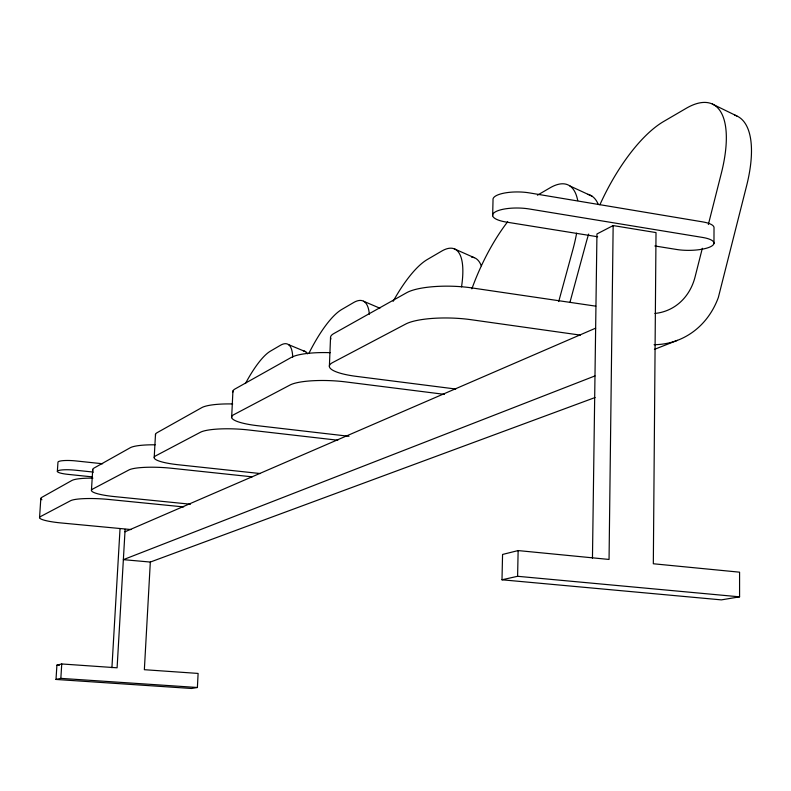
<?xml version="1.0" encoding="UTF-8"?>
<svg xmlns="http://www.w3.org/2000/svg" width="791" height="791" viewBox="0 0 791 791"><rect width="100%" height="100%" fill="white"/><g stroke="black" fill="none" stroke-linecap="round" stroke-linejoin="round"><path stroke-width="1.19" d="M613.154 225.573L609.05 559.445L518.135 550.576L502.562 554.451L501.998 579.783L721.392 599.875L739.575 596.839L739.575 572.18L653.326 563.765L656.016 232.584L613.154 225.573L596.948 233.958L592.459 558.189M713.976 243.43L714.016 228.006A24.402 7.07 -0.9 0 0 702.566 221.866L529.406 192.895A24.946 7.663 0.5 0 0 504.322 193.073A24.946 7.663 0.5 0 0 493.03 199.876L492.655 215.735M501.998 579.783L517.601 576.293L518.135 550.576M329.392 366.332L330.529 337.589M231.644 417.628L232.93 391.011M125.116 529.337L117.098 667.802L61.738 663.965L56.912 665.162L56.003 679.449L191.551 688.477L197.394 687.498L198.106 673.428L144.358 669.7L150.32 562.055L595.099 397.517M154.215 457.356L155.491 434.358M111.917 667.733L120.044 528.517M91.44 490.38L92.725 469.498M56.003 679.449L60.838 678.371L61.738 663.965M57.357 471.446L57.961 462.241A14.129 2.442 3.5 0 1 75.728 460.916L102.612 463.763M39.55 517.67L40.816 498.548M702.329 248.295L695.091 276.86A61.609 51.84 64.9 0 1 654.918 313.444M708.36 224.496L721.323 173.318A111.511 43.465 -63.8 0 0 686.183 108.327L663.56 121.537A109.178 41.883 -64.1 0 0 599.885 204.79M569.915 302.478L586.072 242.896A109.178 41.883 -64.1 0 1 588.662 234.067M558.713 301.539L572.862 249.689A97.738 34.28 -65.6 0 0 576.619 233.157M537.435 195.199L549.992 187.863A97.738 34.28 -65.6 0 1 577.717 200.578M124.968 531.799L595.643 328.166M654.414 349.375L677.412 340.348M594.98 375.923L123.356 559.652L150.32 562.055M60.838 678.371L197.394 687.498M56.912 665.162L59.355 665.33M517.601 576.293L739.575 596.839M131.019 529.555L61.411 522.98A29.247 4.271 3.3 0 1 40.42 516.612L70.577 500.713A30.8 4.756 3.2 0 1 108.782 499.457L183.67 506.922M190.483 504.213L114.537 496.6A31.937 5.132 3.2 0 1 92.596 489.105L128.963 469.933A33.805 5.784 3 0 1 171.607 468.262L252.161 476.835M93.496 472.089L75.145 470.17A14.149 2.383 3.5 0 0 57.832 470.843A14.149 2.383 3.5 0 0 67.878 474.353L92.359 476.884M260.308 473.552L178.598 464.792A35.19 6.279 2.9 0 1 155.768 455.804L200.479 432.232A37.513 7.159 2.7 0 1 248.71 429.988L337.787 440.221M348.989 436.296L257.391 425.677A39.243 7.851 2.6 0 1 233.8 414.672L290.099 384.99A42.19 9.077 2.2 0 1 345.558 381.895L444.404 394.353M455.725 389.024L356.632 376.407A44.444 10.065 1.9 0 1 332.645 362.565L405.714 324.043A48.36 11.855 1.4 0 1 470.882 319.673L580.416 335.127M595.791 306.157L471.703 287.894A48.211 12.537 1.3 0 0 406.722 292.68L333.772 333.594A44.326 10.649 1.9 0 0 330.954 338.983M597.63 236.766L506.289 222.073A24.986 7.485 0.6 0 1 495.354 211.879A24.986 7.485 0.6 0 1 529.08 208.953L702.517 237.429A24.442 6.911 -0.8 0 1 710.338 246.822A24.442 6.911 -0.8 0 1 676.789 249.501L654.869 245.971M288.537 344.629L305.662 351.748M363.534 301.223L379.868 308.203M454.143 248.769L474.264 257.678M569.906 185.964L592.054 196.198M712.375 104.046L736.836 115.98M734.631 115.13A111.047 44.632 -63.6 0 1 746.704 185.41L718.337 297.505A93.19 78.418 64.9 0 1 654.078 344.718M471.871 288.853A95.988 33.143 -65.8 0 1 507.664 221.757M587.822 194.319A97.382 35.229 -65.5 0 1 598.322 204.553M330.183 352.677A42.081 9.611 2.2 0 0 291.286 357.423L235.036 388.974A39.145 8.306 2.6 0 0 232.88 392.099M393.147 301.341A85.843 26.815 -66.9 0 1 427.348 259.488L441.704 251.103A87.218 27.645 -66.8 0 1 461.519 286.886M471.485 257.075A86.931 28.436 -66.7 0 1 481.244 265.766M232.702 403.954A37.424 7.584 2.8 0 0 201.745 407.652L157.043 432.717A35.12 6.654 3 0 0 155.619 435.238M308.846 353.439A77.765 22.108 -67.6 0 1 341.712 309.499L353.537 302.597A78.873 22.731 -67.5 0 1 369.348 314.254M155.115 444.809A33.736 6.12 3.1 0 0 130.248 447.746L93.882 468.143A31.867 5.438 3.2 0 0 92.962 470.22M245.437 383.526A71.141 18.529 -68.1 0 1 270.453 351.125L280.37 345.331A72.05 19.004 -68.1 0 1 292.71 357.186M303.279 350.809A71.852 19.577 -68.1 0 1 307.57 353.824M92.903 478.13A30.74 5.043 3.3 0 0 71.862 480.493L41.696 497.42A29.198 4.528 3.4 0 0 41.923 499.783"/></g></svg>
